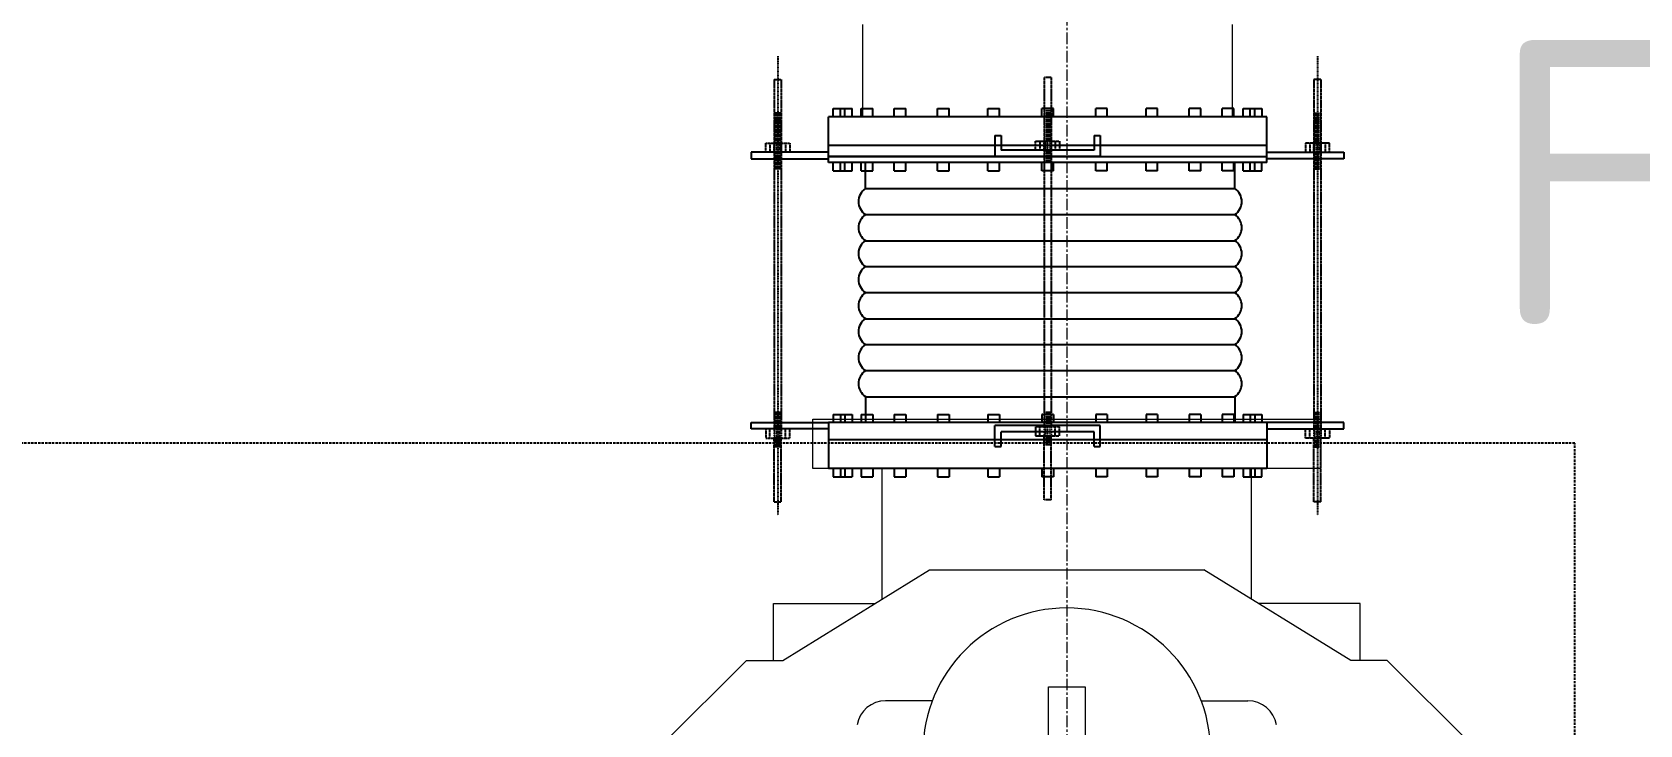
# Model space of a CAD drawing. Header units: inches. Extents: x 86328 to 235202, y 68629 to 184293.
# Drawn here: x 165131 to 166872, y 131760 to 132511 of the extents above; entities that cross this region are included whole.
import ezdxf

# ---------------------------------------------------------------- set-up
doc = ezdxf.new("R2010")
doc.units = ezdxf.units.IN
doc.header["$MEASUREMENT"] = 0
doc.linetypes.add('CENTER', pattern=[2, 1.25, -0.25, 0.25, -0.25])
doc.linetypes.add('HIDDEN', pattern=[0.375, 0.25, -0.125])
doc.layers.add('.5', color=8, linetype='Continuous', lineweight=0)
doc.layers.add('DIM', color=251, linetype='Continuous', lineweight=0)
doc.layers.add('1', color=1, linetype='CENTER')
doc.layers.add('text', color=3, linetype='Continuous')
doc.styles.add('ISO', font='isocpeur.ttf')

msp = doc.modelspace()

# ---------------------------------------------------------------- linework, layer by layer
at = {"layer": '.5', "color": 8, "linetype": 'CENTER', "ltscale": 10}
msp.add_line((166251.3, 146210.4), (166251.3, 122881.3), dxfattribs=at)
at = {"color": 8}
for p, q in [((166467.8, 132419.2), (165993.2, 132419.2)), ((165993.2, 132369.5), (165993.2, 132419.2)), ((165998.5, 132419.2), (165998.5, 132428.1)), ((165998.5, 132428.1), (166018.8, 132428.1)), ((166006.2, 132419.2), (166006.2, 132428.1)), ((166011.1, 132419.2), (166011.1, 132428.1)), ((166018.8, 132419.2), (166018.8, 132428.1)), ((166028.8, 132428.1), (166041.3, 132428.1)), ((166028.8, 132419.2), (166028.8, 132428.1)), ((166041.3, 132419.2), (166041.3, 132428.1)), ((166064.6, 132428.1), (166077.2, 132428.1)), ((166064.6, 132419.2), (166064.6, 132428.1)), ((166077.2, 132419.2), (166077.2, 132428.1)), ((166111.4, 132428.1), (166123.9, 132428.1)), ((166111.4, 132419.2), (166111.4, 132428.1)), ((166123.9, 132419.2), (166123.9, 132428.1)), ((166165.8, 132428.1), (166178.4, 132428.1)), ((166165.8, 132419.2), (166165.8, 132428.1)), ((166178.4, 132419.2), (166178.4, 132428.1)), ((166224.2, 132419.2), (166224.2, 132428.1)), ((166236.8, 132428.1), (166224.2, 132428.1)), ((166236.8, 132419.2), (166236.8, 132428.1)), ((166282.6, 132419.2), (166282.6, 132428.1)), ((166295.2, 132428.1), (166282.6, 132428.1)), ((166295.2, 132419.2), (166295.2, 132428.1)), ((166337.1, 132419.2), (166337.1, 132428.1)), ((166349.6, 132428.1), (166337.1, 132428.1)), ((166349.6, 132419.2), (166349.6, 132428.1)), ((166383.8, 132419.2), (166383.8, 132428.1)), ((166396.4, 132428.1), (166383.8, 132428.1)), ((166396.4, 132419.2), (166396.4, 132428.1)), ((166419.7, 132419.2), (166419.7, 132428.1)), ((166432.2, 132428.1), (166419.7, 132428.1)), ((166432.2, 132419.2), (166432.2, 132428.1)), ((166442.2, 132419.2), (166442.2, 132428.1)), ((166442.2, 132428.1), (166462.5, 132428.1)), ((166449.9, 132419.2), (166449.9, 132428.1)), ((166454.8, 132419.2), (166454.8, 132428.1)), ((166462.5, 132428.1), (166462.5, 132419.2)), ((166467.8, 132369.5), (166467.8, 132419.2)), ((166173.4, 132398.9), (166173.4, 132376)), ((166173.4, 132398.9), (166180.2, 132398.9)), ((166180.2, 132398.9), (166180.2, 132382.9)), ((166280.8, 132398.9), (166280.8, 132382.9)), ((166280.8, 132398.9), (166287.6, 132398.9)), ((166287.6, 132398.9), (166287.6, 132376)), ((165993.2, 132380.6), (165909.7, 132380.6)), ((165909.7, 132380.6), (165909.7, 132373.7)), ((166467.8, 132388.1), (165993.2, 132388.1)), ((165993.2, 132380.6), (165993.2, 132380.6)), ((165993.2, 132380.6), (165993.2, 132380.6)), ((165993.2, 132373.7), (165993.2, 132380.6)), ((166280.8, 132382.9), (166180.2, 132382.9)), ((166467.8, 132380.6), (166467.8, 132380.6)), ((166467.8, 132380.6), (166467.8, 132380.6)), ((166467.8, 132380.6), (166551.3, 132380.6)), ((166467.8, 132373.7), (166467.8, 132380.6)), ((166551.3, 132380.6), (166551.3, 132373.7)), ((165909.7, 132373.7), (165993.2, 132373.7)), ((166173.4, 132376), (165993.2, 132376)), ((165993.2, 132376), (166467.8, 132376)), ((166467.8, 132369.5), (165993.2, 132369.5)), ((165998.5, 132360.5), (165998.5, 132369.5)), ((166006.2, 132360.5), (166006.2, 132369.5)), ((166011.1, 132360.5), (166011.1, 132369.5)), ((166018.8, 132360.5), (166018.8, 132369.5)), ((166028.8, 132360.5), (166028.8, 132369.5)), ((166041.3, 132360.5), (166041.3, 132369.5)), ((166064.6, 132360.5), (166064.6, 132369.5)), ((166077.2, 132360.5), (166077.2, 132369.5)), ((166111.4, 132360.5), (166111.4, 132369.5)), ((166123.9, 132360.5), (166123.9, 132369.5)), ((166165.8, 132360.5), (166165.8, 132369.5)), ((166287.6, 132376), (166173.4, 132376)), ((166178.4, 132360.5), (166178.4, 132369.5)), ((166224.2, 132360.5), (166224.2, 132369.5)), ((166236.8, 132360.5), (166236.8, 132369.5)), ((166282.6, 132360.5), (166282.6, 132369.5)), ((166295.2, 132360.5), (166295.2, 132369.5)), ((166337.1, 132360.5), (166337.1, 132369.5)), ((166349.6, 132360.5), (166349.6, 132369.5)), ((166383.8, 132360.5), (166383.8, 132369.5)), ((166396.4, 132360.5), (166396.4, 132369.5)), ((166419.7, 132360.5), (166419.7, 132369.5)), ((166432.2, 132360.5), (166432.2, 132369.5)), ((166442.2, 132360.5), (166442.2, 132369.5)), ((166449.9, 132360.5), (166449.9, 132369.5)), ((166454.8, 132360.5), (166454.8, 132369.5)), ((166462.5, 132360.5), (166462.5, 132369.5)), ((166551.3, 132373.7), (166467.8, 132373.7)), ((165998.5, 132360.5), (166018.8, 132360.5)), ((166028.8, 132360.5), (166041.3, 132360.5)), ((166064.6, 132360.5), (166077.2, 132360.5)), ((166111.4, 132360.5), (166123.9, 132360.5)), ((166165.8, 132360.5), (166178.4, 132360.5)), ((166236.8, 132360.5), (166224.2, 132360.5)), ((166295.2, 132360.5), (166282.6, 132360.5)), ((166349.6, 132360.5), (166337.1, 132360.5)), ((166396.4, 132360.5), (166383.8, 132360.5)), ((166432.2, 132360.5), (166419.7, 132360.5)), ((166442.2, 132360.5), (166462.5, 132360.5)), ((166033.3, 132341.3), (166433.3, 132341.3)), ((166033.3, 132313.1), (166433.3, 132313.1)), ((166033.3, 132284.9), (166433.3, 132284.9)), ((166033.3, 132256.8), (166433.3, 132256.8)), ((166033.3, 132228.6), (166433.3, 132228.6)), ((166033.3, 132200.4), (166433.3, 132200.4)), ((166033.3, 132172.3), (166433.3, 132172.3)), ((166033.3, 132144.1), (166433.3, 132144.1)), ((166033.3, 132115.9), (166433.3, 132115.9)), ((165909.7, 132080.9), (165909.7, 132087.8)), ((165909.7, 132087.8), (165993.2, 132087.8)), ((165993.2, 132087.8), (165993.2, 132080.9)), ((165993.2, 132087.8), (165993.2, 132038.1)), ((166467.8, 132087.8), (165993.2, 132087.8)), ((165998.5, 132096.7), (165998.5, 132087.8)), ((165998.5, 132096.7), (166018.8, 132096.7)), ((166006.2, 132096.7), (166006.2, 132087.8)), ((166011.1, 132096.7), (166011.1, 132087.8)), ((166018.8, 132096.7), (166018.8, 132087.8)), ((166028.8, 132096.7), (166041.3, 132096.7)), ((166028.8, 132096.7), (166028.8, 132087.8)), ((166041.3, 132096.7), (166041.3, 132087.8)), ((166064.6, 132096.7), (166077.2, 132096.7)), ((166064.6, 132096.7), (166064.6, 132087.8)), ((166077.2, 132096.7), (166077.2, 132087.8)), ((166111.4, 132096.7), (166123.9, 132096.7)), ((166111.4, 132096.7), (166111.4, 132087.8)), ((166123.9, 132096.7), (166123.9, 132087.8)), ((166165.8, 132096.7), (166178.4, 132096.7)), ((166165.8, 132096.7), (166165.8, 132087.8)), ((166173.4, 132061.9), (166173.4, 132084.7)), ((166287.6, 132084.7), (166173.4, 132084.7)), ((166178.4, 132096.7), (166178.4, 132087.8)), ((166224.2, 132096.7), (166224.2, 132087.8)), ((166236.8, 132096.7), (166224.2, 132096.7)), ((166236.8, 132096.7), (166236.8, 132087.8)), ((166282.6, 132096.7), (166282.6, 132087.8)), ((166295.2, 132096.7), (166282.6, 132096.7)), ((166287.6, 132061.9), (166287.6, 132084.7)), ((166295.2, 132096.7), (166295.2, 132087.8)), ((166337.1, 132096.7), (166337.1, 132087.8)), ((166349.6, 132096.7), (166337.1, 132096.7)), ((166349.6, 132096.7), (166349.6, 132087.8)), ((166383.8, 132096.7), (166383.8, 132087.8)), ((166396.4, 132096.7), (166383.8, 132096.7)), ((166396.4, 132096.7), (166396.4, 132087.8)), ((166419.7, 132096.7), (166419.7, 132087.8)), ((166432.2, 132096.7), (166419.7, 132096.7)), ((166432.2, 132096.7), (166432.2, 132087.8)), ((166442.2, 132096.7), (166442.2, 132087.8)), ((166442.2, 132096.7), (166462.5, 132096.7)), ((166449.9, 132096.7), (166449.9, 132087.8)), ((166454.8, 132096.7), (166454.8, 132087.8)), ((166462.5, 132096.7), (166462.5, 132087.8)), ((166467.8, 132087.8), (166467.8, 132038.1)), ((166551.3, 132087.8), (166467.8, 132087.8)), ((166467.8, 132087.8), (166467.8, 132080.9)), ((166551.3, 132080.9), (166551.3, 132087.8)), ((165993.2, 132080.9), (165909.7, 132080.9)), ((165993.2, 132080.9), (165993.2, 132080.9)), ((165993.2, 132080.9), (165993.2, 132080.9)), ((166467.8, 132069.1), (165993.2, 132069.1)), ((166180.2, 132061.9), (166180.2, 132077.9)), ((166280.8, 132077.9), (166180.2, 132077.9)), ((166280.8, 132061.9), (166280.8, 132077.9)), ((166467.8, 132080.9), (166467.8, 132080.9)), ((166467.8, 132080.9), (166467.8, 132080.9)), ((166467.8, 132080.9), (166551.3, 132080.9)), ((166173.4, 132061.9), (166180.2, 132061.9)), ((166280.8, 132061.9), (166287.6, 132061.9)), ((166467.8, 132038.1), (165993.2, 132038.1)), ((165998.5, 132038.1), (165998.5, 132029.1)), ((166006.2, 132038.1), (166006.2, 132029.1)), ((166011.1, 132038.1), (166011.1, 132029.1)), ((166018.8, 132038.1), (166018.8, 132029.1)), ((166028.8, 132038.1), (166028.8, 132029.1)), ((166041.3, 132038.1), (166041.3, 132029.1)), ((166064.6, 132038.1), (166064.6, 132029.1)), ((166077.2, 132038.1), (166077.2, 132029.1)), ((166111.4, 132038.1), (166111.4, 132029.1)), ((166123.9, 132038.1), (166123.9, 132029.1)), ((166165.8, 132038.1), (166165.8, 132029.1)), ((166178.4, 132038.1), (166178.4, 132029.1)), ((166224.2, 132038.1), (166224.2, 132029.1)), ((166236.8, 132038.1), (166236.8, 132029.1)), ((166282.6, 132038.1), (166282.6, 132029.1)), ((166295.2, 132038.1), (166295.2, 132029.1)), ((166337.1, 132038.1), (166337.1, 132029.1)), ((166349.6, 132038.1), (166349.6, 132029.1)), ((166383.8, 132038.1), (166383.8, 132029.1)), ((166396.4, 132038.1), (166396.4, 132029.1)), ((166419.7, 132038.1), (166419.7, 132029.1)), ((166432.2, 132038.1), (166432.2, 132029.1)), ((166442.2, 132038.1), (166442.2, 132029.1)), ((166449.9, 132038.1), (166449.9, 132029.1)), ((166454.8, 132038.1), (166454.8, 132029.1)), ((166462.5, 132029.1), (166462.5, 132038.1)), ((165998.5, 132029.1), (166018.8, 132029.1)), ((166028.8, 132029.1), (166041.3, 132029.1)), ((166064.6, 132029.1), (166077.2, 132029.1)), ((166111.4, 132029.1), (166123.9, 132029.1)), ((166165.8, 132029.1), (166178.4, 132029.1)), ((166236.8, 132029.1), (166224.2, 132029.1)), ((166295.2, 132029.1), (166282.6, 132029.1)), ((166349.6, 132029.1), (166337.1, 132029.1)), ((166396.4, 132029.1), (166383.8, 132029.1)), ((166432.2, 132029.1), (166419.7, 132029.1)), ((166442.2, 132029.1), (166462.5, 132029.1))]:
    msp.add_line(p, q, dxfattribs=at)
for points in [[(166033.3, 132341.3), (166033.3, 132369.5)], [(166433.3, 132341.3), (166433.3, 132369.5)], [(166033.3, 132115.9), (166033.3, 132087.8)], [(166433.3, 132115.9), (166433.3, 132087.8)]]:
    msp.add_lwpolyline(points, dxfattribs=at)
for centre, start, end in [((166042.7, 132327.2), 123.6891, 236.3109), ((166423.9, 132327.2), 303.6891, 56.3109), ((166042.7, 132299), 123.6891, 236.3109), ((166423.9, 132299), 303.6891, 56.3109), ((166042.7, 132270.9), 123.6891, 236.3109), ((166423.9, 132270.9), 303.6891, 56.3109), ((166042.7, 132242.7), 123.6891, 236.3109), ((166423.9, 132242.7), 303.6891, 56.3109), ((166042.7, 132214.5), 123.6891, 236.3109), ((166423.9, 132214.5), 303.6891, 56.3109), ((166042.7, 132186.4), 123.6891, 236.3109), ((166423.9, 132186.4), 303.6891, 56.3109), ((166042.7, 132158.2), 123.6891, 236.3109), ((166423.9, 132158.2), 303.6891, 56.3109), ((166042.7, 132130), 123.6891, 236.3109), ((166423.9, 132130), 303.6891, 56.3109)]:
    msp.add_arc(centre, 16.9, start, end, dxfattribs=at)
at = {"layer": '1', "color": 8, "linetype": 'CENTER', "ltscale": 0.09}
for p, q in [((165938.3, 132484.7), (165938.3, 131987.6)), ((166522.7, 132484.7), (166522.7, 131987.6))]:
    msp.add_line(p, q, dxfattribs=at)
at = {"layer": '1', "color": 8}
for p, q in [((165934.5, 132459.4), (165934.5, 132080.9)), ((165934.5, 132459.4), (165934.5, 132390.4)), ((165934.5, 132459.4), (165942.1, 132459.4)), ((165942.1, 132459.4), (165942.1, 132080.9)), ((165942.1, 132459.4), (165942.1, 132390.4)), ((166226.7, 132461.7), (166226.7, 132083.2)), ((166226.7, 132461.7), (166226.7, 132392.7)), ((166234.3, 132461.7), (166226.7, 132461.7)), ((166234.3, 132461.7), (166226.7, 132461.7)), ((166234.3, 132461.7), (166234.3, 132083.2)), ((166234.3, 132461.7), (166234.3, 132392.7)), ((166518.9, 132459.4), (166518.9, 132080.9)), ((166518.9, 132459.4), (166518.9, 132390.4)), ((166526.5, 132459.4), (166518.9, 132459.4)), ((166526.5, 132459.4), (166526.5, 132080.9)), ((166526.5, 132459.4), (166526.5, 132390.4)), ((165942.1, 132423.2), (165934.5, 132423.2)), ((165942.1, 132423.2), (165934.5, 132423.2)), ((165942.1, 132420.9), (165934.5, 132420.9)), ((165942.1, 132420.9), (165934.5, 132420.9)), ((165942.1, 132420.9), (165934.5, 132420.9)), ((165942.1, 132420.9), (165934.5, 132420.9)), ((165942.1, 132418.5), (165934.5, 132418.5)), ((165942.1, 132418.5), (165934.5, 132418.5)), ((165942.1, 132416.3), (165934.5, 132416.3)), ((165942.1, 132416.3), (165934.5, 132416.3)), ((165942.1, 132414), (165934.5, 132414)), ((165942.1, 132414), (165934.5, 132414)), ((165942.1, 132414), (165934.5, 132414)), ((165942.1, 132414), (165934.5, 132414)), ((166234.3, 132425.5), (166226.7, 132425.5)), ((166234.3, 132425.5), (166226.7, 132425.5)), ((166234.3, 132423.1), (166226.7, 132423.1)), ((166234.3, 132423.1), (166226.7, 132423.1)), ((166234.3, 132423.1), (166226.7, 132423.1)), ((166234.3, 132423.1), (166226.7, 132423.1)), ((166234.3, 132420.8), (166226.7, 132420.8)), ((166234.3, 132420.8), (166226.7, 132420.8)), ((166234.3, 132418.6), (166226.7, 132418.6)), ((166234.3, 132418.6), (166226.7, 132418.6)), ((166234.3, 132416.3), (166226.7, 132416.3)), ((166234.3, 132416.3), (166226.7, 132416.3)), ((166234.3, 132416.3), (166226.7, 132416.3)), ((166234.3, 132416.3), (166226.7, 132416.3)), ((166234.3, 132414), (166226.7, 132414)), ((166234.3, 132414), (166226.7, 132414)), ((166518.9, 132423.2), (166526.5, 132423.2)), ((166518.9, 132423.2), (166526.5, 132423.2)), ((166518.9, 132420.9), (166526.5, 132420.9)), ((166518.9, 132420.9), (166526.5, 132420.9)), ((166518.9, 132420.9), (166526.5, 132420.9)), ((166518.9, 132420.9), (166526.5, 132420.9)), ((166518.9, 132418.5), (166526.5, 132418.5)), ((166518.9, 132418.5), (166526.5, 132418.5)), ((166518.9, 132416.3), (166526.5, 132416.3)), ((166518.9, 132416.3), (166526.5, 132416.3)), ((166518.9, 132414), (166526.5, 132414)), ((166518.9, 132414), (166526.5, 132414)), ((166518.9, 132414), (166526.5, 132414)), ((166518.9, 132414), (166526.5, 132414)), ((165942.1, 132411.7), (165934.5, 132411.7)), ((165942.1, 132411.7), (165934.5, 132411.7)), ((165942.1, 132409.3), (165934.5, 132409.3)), ((165942.1, 132409.3), (165934.5, 132409.3)), ((165942.1, 132407), (165934.5, 132407)), ((165942.1, 132407), (165934.5, 132407)), ((165942.1, 132404.7), (165934.5, 132404.7)), ((165942.1, 132404.7), (165934.5, 132404.7)), ((165942.1, 132402.3), (165934.5, 132402.3)), ((165942.1, 132402.3), (165934.5, 132402.3)), ((165942.1, 132400), (165934.5, 132400)), ((165942.1, 132400), (165934.5, 132400)), ((165942.1, 132397.7), (165934.5, 132397.7)), ((165942.1, 132397.7), (165934.5, 132397.7)), ((166234.3, 132411.6), (166226.7, 132411.6)), ((166234.3, 132411.6), (166226.7, 132411.6)), ((166234.3, 132409.3), (166226.7, 132409.3)), ((166234.3, 132409.3), (166226.7, 132409.3)), ((166234.3, 132407), (166226.7, 132407)), ((166234.3, 132407), (166226.7, 132407)), ((166234.3, 132404.6), (166226.7, 132404.6)), ((166234.3, 132404.6), (166226.7, 132404.6)), ((166234.3, 132402.3), (166226.7, 132402.3)), ((166234.3, 132402.3), (166226.7, 132402.3)), ((166234.3, 132400), (166226.7, 132400)), ((166234.3, 132400), (166226.7, 132400)), ((166234.3, 132397.6), (166226.7, 132397.6)), ((166234.3, 132397.6), (166226.7, 132397.6)), ((166518.9, 132411.7), (166526.5, 132411.7)), ((166518.9, 132411.7), (166526.5, 132411.7)), ((166518.9, 132409.3), (166526.5, 132409.3)), ((166518.9, 132409.3), (166526.5, 132409.3)), ((166518.9, 132407), (166526.5, 132407)), ((166518.9, 132407), (166526.5, 132407)), ((166518.9, 132404.7), (166526.5, 132404.7)), ((166518.9, 132404.7), (166526.5, 132404.7)), ((166518.9, 132402.3), (166526.5, 132402.3)), ((166518.9, 132402.3), (166526.5, 132402.3)), ((166518.9, 132400), (166526.5, 132400)), ((166518.9, 132400), (166526.5, 132400)), ((166518.9, 132397.7), (166526.5, 132397.7)), ((166518.9, 132397.7), (166526.5, 132397.7)), ((165925.3, 132380.6), (165925.3, 132390.4)), ((165925.3, 132390.4), (165951.3, 132390.4)), ((165925.3, 132380.6), (165925.3, 132390.4)), ((165925.3, 132390.4), (165951.3, 132390.4)), ((165951.3, 132380.6), (165925.3, 132380.6)), ((165951.3, 132380.6), (165925.3, 132380.6)), ((165929.9, 132390.4), (165929.9, 132380.6)), ((165929.9, 132390.4), (165929.9, 132380.6)), ((165942.1, 132395.3), (165934.5, 132395.3)), ((165942.1, 132395.3), (165934.5, 132395.3)), ((165942.1, 132393), (165934.5, 132393)), ((165942.1, 132393), (165934.5, 132393)), ((165942.1, 132390.7), (165934.5, 132390.7)), ((165942.1, 132390.7), (165934.5, 132390.7)), ((165942.1, 132379), (165934.5, 132379)), ((165942.1, 132379), (165934.5, 132379)), ((165946.6, 132390.4), (165946.6, 132380.6)), ((165946.6, 132390.4), (165946.6, 132380.6)), ((165951.3, 132390.4), (165951.3, 132380.6)), ((165951.3, 132390.4), (165951.3, 132380.6)), ((166217.5, 132382.9), (166217.5, 132392.7)), ((166217.5, 132392.7), (166243.5, 132392.7)), ((166217.5, 132382.9), (166217.5, 132392.7)), ((166217.5, 132392.7), (166243.5, 132392.7)), ((166243.5, 132382.9), (166217.5, 132382.9)), ((166243.5, 132382.9), (166217.5, 132382.9)), ((166222.2, 132392.7), (166222.2, 132382.9)), ((166222.2, 132392.7), (166222.2, 132382.9)), ((166234.3, 132395.3), (166226.7, 132395.3)), ((166234.3, 132395.3), (166226.7, 132395.3)), ((166234.3, 132392.9), (166226.7, 132392.9)), ((166234.3, 132392.9), (166226.7, 132392.9)), ((166234.3, 132381.5), (166226.7, 132381.5)), ((166234.3, 132381.5), (166226.7, 132381.5)), ((166234.3, 132381.3), (166226.7, 132381.3)), ((166234.3, 132381.3), (166226.7, 132381.3)), ((166234.3, 132379.2), (166226.7, 132379.2)), ((166234.3, 132379.2), (166226.7, 132379.2)), ((166234.3, 132378.9), (166226.7, 132378.9)), ((166234.3, 132378.9), (166226.7, 132378.9)), ((166238.8, 132392.7), (166238.8, 132382.9)), ((166238.8, 132392.7), (166238.8, 132382.9)), ((166243.5, 132392.7), (166243.5, 132382.9)), ((166243.5, 132392.7), (166243.5, 132382.9)), ((166535.7, 132390.4), (166509.7, 132390.4)), ((166509.7, 132390.4), (166509.7, 132380.6)), ((166535.7, 132390.4), (166509.7, 132390.4)), ((166509.7, 132390.4), (166509.7, 132380.6)), ((166509.7, 132380.6), (166535.7, 132380.6)), ((166509.7, 132380.6), (166535.7, 132380.6)), ((166514.4, 132390.4), (166514.4, 132380.6)), ((166514.4, 132390.4), (166514.4, 132380.6)), ((166518.9, 132395.3), (166526.5, 132395.3)), ((166518.9, 132395.3), (166526.5, 132395.3)), ((166518.9, 132393), (166526.5, 132393)), ((166518.9, 132393), (166526.5, 132393)), ((166518.9, 132390.7), (166526.5, 132390.7)), ((166518.9, 132390.7), (166526.5, 132390.7)), ((166518.9, 132379), (166526.5, 132379)), ((166518.9, 132379), (166526.5, 132379)), ((166531.1, 132390.4), (166531.1, 132380.6)), ((166531.1, 132390.4), (166531.1, 132380.6)), ((166535.7, 132380.6), (166535.7, 132390.4)), ((166535.7, 132380.6), (166535.7, 132390.4)), ((165942.1, 132376.6), (165934.5, 132376.6)), ((165942.1, 132376.6), (165934.5, 132376.6)), ((165942.1, 132374.3), (165934.5, 132374.3)), ((165942.1, 132374.3), (165934.5, 132374.3)), ((165942.1, 132372), (165934.5, 132372)), ((165942.1, 132372), (165934.5, 132372)), ((165942.1, 132369.6), (165934.5, 132369.6)), ((165942.1, 132369.6), (165934.5, 132369.6)), ((165942.1, 132367.3), (165934.5, 132367.3)), ((165942.1, 132367.3), (165934.5, 132367.3)), ((165942.1, 132365), (165934.5, 132365)), ((165942.1, 132365), (165934.5, 132365)), ((165942.1, 132362.6), (165934.5, 132362.6)), ((165942.1, 132362.6), (165934.5, 132362.6)), ((166234.3, 132376.6), (166226.7, 132376.6)), ((166234.3, 132376.6), (166226.7, 132376.6)), ((166234.3, 132374.3), (166226.7, 132374.3)), ((166234.3, 132374.3), (166226.7, 132374.3)), ((166234.3, 132371.9), (166226.7, 132371.9)), ((166234.3, 132371.9), (166226.7, 132371.9)), ((166234.3, 132369.6), (166226.7, 132369.6)), ((166234.3, 132369.6), (166226.7, 132369.6)), ((166518.9, 132376.6), (166526.5, 132376.6)), ((166518.9, 132376.6), (166526.5, 132376.6)), ((166518.9, 132374.3), (166526.5, 132374.3)), ((166518.9, 132374.3), (166526.5, 132374.3)), ((166518.9, 132372), (166526.5, 132372)), ((166518.9, 132372), (166526.5, 132372)), ((166518.9, 132369.6), (166526.5, 132369.6)), ((166518.9, 132369.6), (166526.5, 132369.6)), ((166518.9, 132367.3), (166526.5, 132367.3)), ((166518.9, 132367.3), (166526.5, 132367.3)), ((166518.9, 132365), (166526.5, 132365)), ((166518.9, 132365), (166526.5, 132365)), ((166518.9, 132362.6), (166526.5, 132362.6)), ((166518.9, 132362.6), (166526.5, 132362.6)), ((165942.1, 132098.8), (165934.5, 132098.8)), ((165942.1, 132098.8), (165934.5, 132098.8)), ((165942.1, 132096.5), (165934.5, 132096.5)), ((165942.1, 132096.5), (165934.5, 132096.5)), ((165942.1, 132094.2), (165934.5, 132094.2)), ((165942.1, 132094.2), (165934.5, 132094.2)), ((165942.1, 132091.8), (165934.5, 132091.8)), ((165942.1, 132091.8), (165934.5, 132091.8)), ((165942.1, 132089.5), (165934.5, 132089.5)), ((165942.1, 132089.5), (165934.5, 132089.5)), ((165942.1, 132087.2), (165934.5, 132087.2)), ((165942.1, 132087.2), (165934.5, 132087.2)), ((165942.1, 132084.8), (165934.5, 132084.8)), ((165942.1, 132084.8), (165934.5, 132084.8)), ((165942.1, 132082.5), (165934.5, 132082.5)), ((165942.1, 132082.5), (165934.5, 132082.5)), ((166217.5, 132083.2), (166217.5, 132073.4)), ((166243.5, 132083.2), (166217.5, 132083.2)), ((166217.5, 132083.2), (166217.5, 132073.4)), ((166243.5, 132083.2), (166217.5, 132083.2)), ((166222.2, 132073.4), (166222.2, 132083.2)), ((166222.2, 132073.4), (166222.2, 132083.2)), ((166234.3, 132098.8), (166226.7, 132098.8)), ((166234.3, 132098.8), (166226.7, 132098.8)), ((166234.3, 132096.5), (166226.7, 132096.5)), ((166234.3, 132096.5), (166226.7, 132096.5)), ((166234.3, 132094.1), (166226.7, 132094.1)), ((166234.3, 132094.1), (166226.7, 132094.1)), ((166234.3, 132091.8), (166226.7, 132091.8)), ((166234.3, 132091.8), (166226.7, 132091.8)), ((166234.3, 132089.5), (166226.7, 132089.5)), ((166234.3, 132089.5), (166226.7, 132089.5)), ((166234.3, 132087.1), (166226.7, 132087.1)), ((166234.3, 132087.1), (166226.7, 132087.1)), ((166234.3, 132084.8), (166226.7, 132084.8)), ((166234.3, 132084.8), (166226.7, 132084.8)), ((166238.8, 132073.4), (166238.8, 132083.2)), ((166238.8, 132073.4), (166238.8, 132083.2)), ((166243.5, 132073.4), (166243.5, 132083.2)), ((166243.5, 132073.4), (166243.5, 132083.2)), ((166518.9, 132098.8), (166526.5, 132098.8)), ((166518.9, 132098.8), (166526.5, 132098.8)), ((166518.9, 132096.5), (166526.5, 132096.5)), ((166518.9, 132096.5), (166526.5, 132096.5)), ((166518.9, 132094.2), (166526.5, 132094.2)), ((166518.9, 132094.2), (166526.5, 132094.2)), ((166518.9, 132091.8), (166526.5, 132091.8)), ((166518.9, 132091.8), (166526.5, 132091.8)), ((166518.9, 132089.5), (166526.5, 132089.5)), ((166518.9, 132089.5), (166526.5, 132089.5)), ((166518.9, 132087.2), (166526.5, 132087.2)), ((166518.9, 132087.2), (166526.5, 132087.2)), ((166518.9, 132084.8), (166526.5, 132084.8)), ((166518.9, 132084.8), (166526.5, 132084.8)), ((166518.9, 132082.5), (166526.5, 132082.5)), ((166518.9, 132082.5), (166526.5, 132082.5)), ((165925.3, 132080.9), (165925.3, 132071.1)), ((165951.3, 132080.9), (165925.3, 132080.9)), ((165925.3, 132080.9), (165925.3, 132071.1)), ((165951.3, 132080.9), (165925.3, 132080.9)), ((165925.3, 132071.1), (165951.3, 132071.1)), ((165925.3, 132071.1), (165951.3, 132071.1)), ((165929.9, 132071.1), (165929.9, 132080.9)), ((165929.9, 132071.1), (165929.9, 132080.9)), ((165934.5, 132002.1), (165934.5, 132071.1)), ((165942.1, 132070.8), (165934.5, 132070.8)), ((165942.1, 132070.8), (165934.5, 132070.8)), ((165942.1, 132068.5), (165934.5, 132068.5)), ((165942.1, 132068.5), (165934.5, 132068.5)), ((165942.1, 132066.2), (165934.5, 132066.2)), ((165942.1, 132066.2), (165934.5, 132066.2)), ((165942.1, 132002.1), (165942.1, 132071.1)), ((165946.6, 132071.1), (165946.6, 132080.9)), ((165946.6, 132071.1), (165946.6, 132080.9)), ((165951.3, 132071.1), (165951.3, 132080.9)), ((165951.3, 132071.1), (165951.3, 132080.9)), ((166217.5, 132073.4), (166243.5, 132073.4)), ((166217.5, 132073.4), (166243.5, 132073.4)), ((166226.7, 132004.3), (166226.7, 132073.4)), ((166234.3, 132073.1), (166226.7, 132073.1)), ((166234.3, 132073.1), (166226.7, 132073.1)), ((166234.3, 132070.8), (166226.7, 132070.8)), ((166234.3, 132070.8), (166226.7, 132070.8)), ((166234.3, 132068.4), (166226.7, 132068.4)), ((166234.3, 132068.4), (166226.7, 132068.4)), ((166234.3, 132066.1), (166226.7, 132066.1)), ((166234.3, 132066.1), (166226.7, 132066.1)), ((166234.3, 132004.3), (166234.3, 132073.4)), ((166509.7, 132071.1), (166509.7, 132080.9)), ((166509.7, 132080.9), (166535.7, 132080.9)), ((166509.7, 132071.1), (166509.7, 132080.9)), ((166509.7, 132080.9), (166535.7, 132080.9)), ((166535.7, 132071.1), (166509.7, 132071.1)), ((166535.7, 132071.1), (166509.7, 132071.1)), ((166514.4, 132071.1), (166514.4, 132080.9)), ((166514.4, 132071.1), (166514.4, 132080.9)), ((166518.9, 132002.1), (166518.9, 132071.1)), ((166518.9, 132070.8), (166526.5, 132070.8)), ((166518.9, 132070.8), (166526.5, 132070.8)), ((166518.9, 132068.5), (166526.5, 132068.5)), ((166518.9, 132068.5), (166526.5, 132068.5)), ((166518.9, 132066.2), (166526.5, 132066.2)), ((166518.9, 132066.2), (166526.5, 132066.2)), ((166526.5, 132002.1), (166526.5, 132071.1)), ((166531.1, 132071.1), (166531.1, 132080.9)), ((166531.1, 132071.1), (166531.1, 132080.9)), ((166535.7, 132080.9), (166535.7, 132071.1)), ((166535.7, 132080.9), (166535.7, 132071.1)), ((165942.1, 132063.8), (165934.5, 132063.8)), ((165942.1, 132063.8), (165934.5, 132063.8)), ((165942.1, 132061.5), (165934.5, 132061.5)), ((165942.1, 132061.5), (165934.5, 132061.5)), ((166234.3, 132063.8), (166226.7, 132063.8)), ((166234.3, 132063.8), (166226.7, 132063.8)), ((166518.9, 132063.8), (166526.5, 132063.8)), ((166518.9, 132063.8), (166526.5, 132063.8)), ((166518.9, 132061.5), (166526.5, 132061.5)), ((166518.9, 132061.5), (166526.5, 132061.5)), ((165934.5, 132002.1), (165942.1, 132002.1)), ((166234.3, 132004.3), (166226.7, 132004.3)), ((166234.3, 132004.3), (166226.7, 132004.3)), ((166526.5, 132002.1), (166518.9, 132002.1))]:
    msp.add_line(p, q, dxfattribs=at)
at = {"layer": '1', "color": 8, "linetype": 'HIDDEN', "ltscale": 0.009}
for p, q in [((165934.5, 132380.6), (165934.5, 132390.4)), ((165942.1, 132388.3), (165934.5, 132388.3)), ((165942.1, 132388.3), (165934.5, 132388.3)), ((165942.1, 132386), (165934.5, 132386)), ((165942.1, 132386), (165934.5, 132386)), ((165942.1, 132383.6), (165934.5, 132383.6)), ((165942.1, 132383.6), (165934.5, 132383.6)), ((165942.1, 132381.3), (165934.5, 132381.3)), ((165942.1, 132381.3), (165934.5, 132381.3)), ((165942.1, 132380.6), (165942.1, 132390.4)), ((166226.7, 132382.9), (166226.7, 132392.7)), ((166234.3, 132390.6), (166226.7, 132390.6)), ((166234.3, 132390.6), (166226.7, 132390.6)), ((166234.3, 132388.3), (166226.7, 132388.3)), ((166234.3, 132388.3), (166226.7, 132388.3)), ((166234.3, 132385.9), (166226.7, 132385.9)), ((166234.3, 132385.9), (166226.7, 132385.9)), ((166234.3, 132383.6), (166226.7, 132383.6)), ((166234.3, 132383.6), (166226.7, 132383.6)), ((166234.3, 132382.9), (166234.3, 132392.7)), ((166518.9, 132380.6), (166518.9, 132390.4)), ((166518.9, 132388.3), (166526.5, 132388.3)), ((166518.9, 132388.3), (166526.5, 132388.3)), ((166518.9, 132386), (166526.5, 132386)), ((166518.9, 132386), (166526.5, 132386)), ((166518.9, 132383.6), (166526.5, 132383.6)), ((166518.9, 132383.6), (166526.5, 132383.6)), ((166518.9, 132381.3), (166526.5, 132381.3)), ((166518.9, 132381.3), (166526.5, 132381.3)), ((166526.5, 132380.6), (166526.5, 132390.4)), ((166226.7, 132083.2), (166226.7, 132073.4)), ((166234.3, 132082.5), (166226.7, 132082.5)), ((166234.3, 132082.5), (166226.7, 132082.5)), ((166234.3, 132083.2), (166234.3, 132073.4)), ((165934.5, 132080.9), (165934.5, 132071.1)), ((165942.1, 132080.2), (165934.5, 132080.2)), ((165942.1, 132080.2), (165934.5, 132080.2)), ((165942.1, 132077.8), (165934.5, 132077.8)), ((165942.1, 132077.8), (165934.5, 132077.8)), ((165942.1, 132075.5), (165934.5, 132075.5)), ((165942.1, 132075.5), (165934.5, 132075.5)), ((165942.1, 132073.2), (165934.5, 132073.2)), ((165942.1, 132073.2), (165934.5, 132073.2)), ((165942.1, 132080.9), (165942.1, 132071.1)), ((166234.3, 132080.1), (166226.7, 132080.1)), ((166234.3, 132080.1), (166226.7, 132080.1)), ((166234.3, 132077.8), (166226.7, 132077.8)), ((166234.3, 132077.8), (166226.7, 132077.8)), ((166234.3, 132075.5), (166226.7, 132075.5)), ((166234.3, 132075.5), (166226.7, 132075.5)), ((166518.9, 132080.9), (166518.9, 132071.1)), ((166518.9, 132080.2), (166526.5, 132080.2)), ((166518.9, 132080.2), (166526.5, 132080.2)), ((166518.9, 132077.8), (166526.5, 132077.8)), ((166518.9, 132077.8), (166526.5, 132077.8)), ((166518.9, 132075.5), (166526.5, 132075.5)), ((166518.9, 132075.5), (166526.5, 132075.5)), ((166518.9, 132073.2), (166526.5, 132073.2)), ((166518.9, 132073.2), (166526.5, 132073.2)), ((166526.5, 132080.9), (166526.5, 132071.1))]:
    msp.add_line(p, q, dxfattribs=at)
at = {"layer": 'DIM', "color": 8, "linetype": 'Continuous', "ltscale": 10}
for p, q in [((166030.5, 132419.2), (166030.5, 132519.2)), ((166430.5, 132519.2), (166430.5, 132419.2)), ((166430.5, 132419.2), (166030.5, 132419.2))]:
    msp.add_line(p, q, dxfattribs=at)
at = {"layer": 'DIM', "color": 8, "linetype": 'Continuous'}
for p, q in [((165976.3, 132091.7), (166526.3, 132091.7)), ((165976.3, 132038.1), (165976.3, 132091.7)), ((166526.3, 132091.7), (166526.3, 132038.1)), ((166526.3, 132038.1), (165976.3, 132038.1)), ((166051.3, 131896.7), (166051.3, 132038.1)), ((166451.3, 131896.7), (166451.3, 132038.1)), ((165943.7, 131830.3), (166102.8, 131928.5)), ((166102.8, 131928.5), (166399.8, 131928.5)), ((166558.9, 131830.3), (166399.8, 131928.5)), ((165933.6, 131830.3), (165933.6, 131891.8)), ((165933.6, 131891.8), (166043.3, 131891.8)), ((166569, 131891.8), (166459.3, 131891.8)), ((166569, 131830.3), (166569, 131891.8)), ((165813.2, 131739.1), (165904.4, 131830.3)), ((165904.4, 131830.3), (165943.7, 131830.3)), ((165904.4, 131830.3), (165933.6, 131830.3)), ((166598.2, 131830.3), (166558.9, 131830.3)), ((166598.2, 131830.3), (166569, 131830.3)), ((166689.4, 131739.1), (166598.2, 131830.3)), ((166231.4, 131801.5), (166271.2, 131801.5)), ((166231.4, 131411.8), (166231.4, 131801.5)), ((166271.2, 131801.5), (166271.2, 131411.8)), ((166105.6, 131786.4), (166055.2, 131786.4)), ((166397, 131786.4), (166447.4, 131786.4))]:
    msp.add_line(p, q, dxfattribs=at)
at = {"layer": 'DIM', "color": 8, "linetype": 'HIDDEN', "lineweight": 25, "ltscale": 10}
for p, q in [((166801.3, 132065.4), (163801.3, 132065.4)), ((166801.3, 130717.9), (166801.3, 132065.4))]:
    msp.add_line(p, q, dxfattribs=at)
at = {"layer": 'DIM', "color": 8, "linetype": 'Continuous'}
for centre, radius, start, end in [((166251.3, 131731.3), 155.7, 0, 180), ((166055.2, 131755), 31.4, 90, 170.0569), ((166447.4, 131755), 31.4, 9.9431, 90)]:
    msp.add_arc(centre, radius, start, end, dxfattribs=at)

# ---------------------------------------------------------------- texts
at = {"layer": 'text', "color": 8, "style": 'ISO'}
msp.add_text('FC', height=307.62, dxfattribs=at).set_placement((166708.8, 132193.8))

doc.saveas('drawing.dxf')
